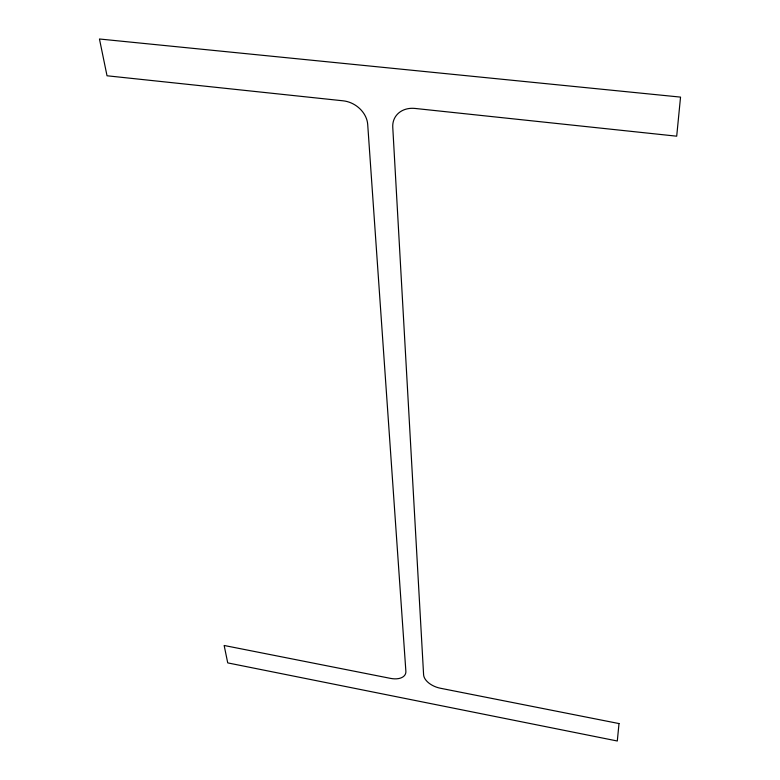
<?xml version="1.0" encoding="UTF-8"?>
<svg xmlns="http://www.w3.org/2000/svg" width="780" height="780" viewBox="0 0 780 780"><rect width="100%" height="100%" fill="white"/><g stroke="black" fill="none" stroke-linecap="round" stroke-linejoin="round"><path stroke-width="1.17" d="M619.008 723.567L617.302 741L227.731 662.893L224.153 645.479L390.536 678.385A16.819 9.789 19.9 0 0 405.873 671.278L367.702 124.43A24.112 19.52 33.5 0 0 343.142 100.815L107.026 75.777L99.46 39L680.54 97.11L676.699 136.188L415.009 108.439A24.229 20.105 29.6 0 0 392.759 127.169L423.598 674.749A16.985 9.925 18.6 0 0 440.407 688.243L619.008 723.567"/></g></svg>
